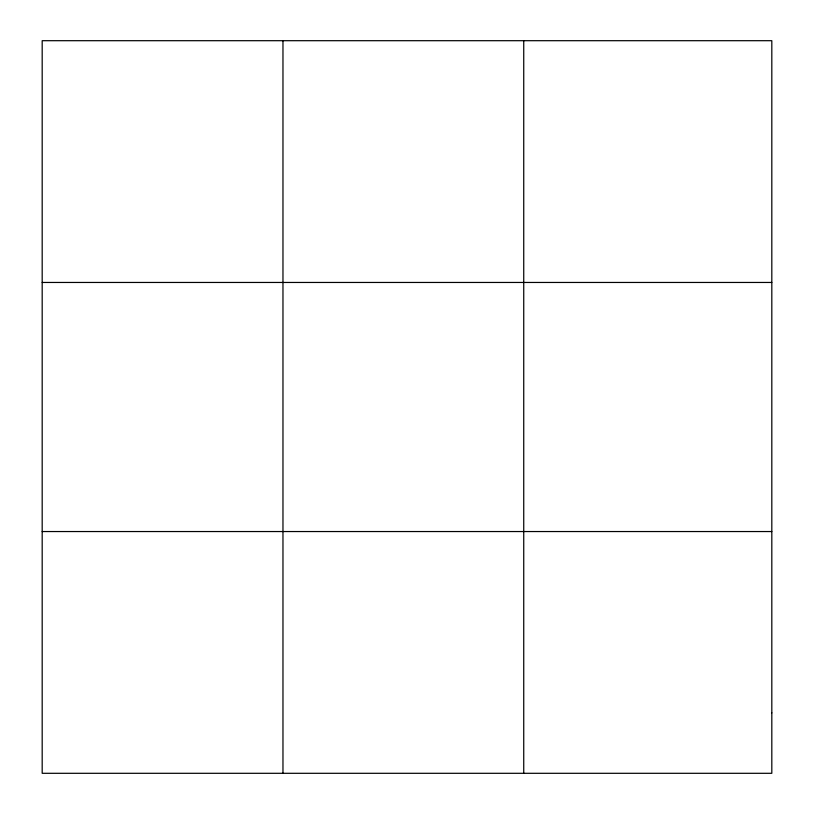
<?xml version="1.0" encoding="UTF-8"?>
<svg xmlns="http://www.w3.org/2000/svg" width="814" height="814" viewBox="0 0 814 814"><rect width="100%" height="100%" fill="white"/><g stroke="black" fill="none" stroke-linecap="round" stroke-linejoin="round"><path stroke-width="1.22" d="M282.967 773.3L282.967 40.7M523.738 773.3L523.738 40.7M42.186 282.458L771.814 282.458M42.186 531.542L771.814 531.542M771.814 712.861L771.814 773.3L42.186 773.3L42.186 40.7L771.814 40.7L771.814 712.861"/></g></svg>
